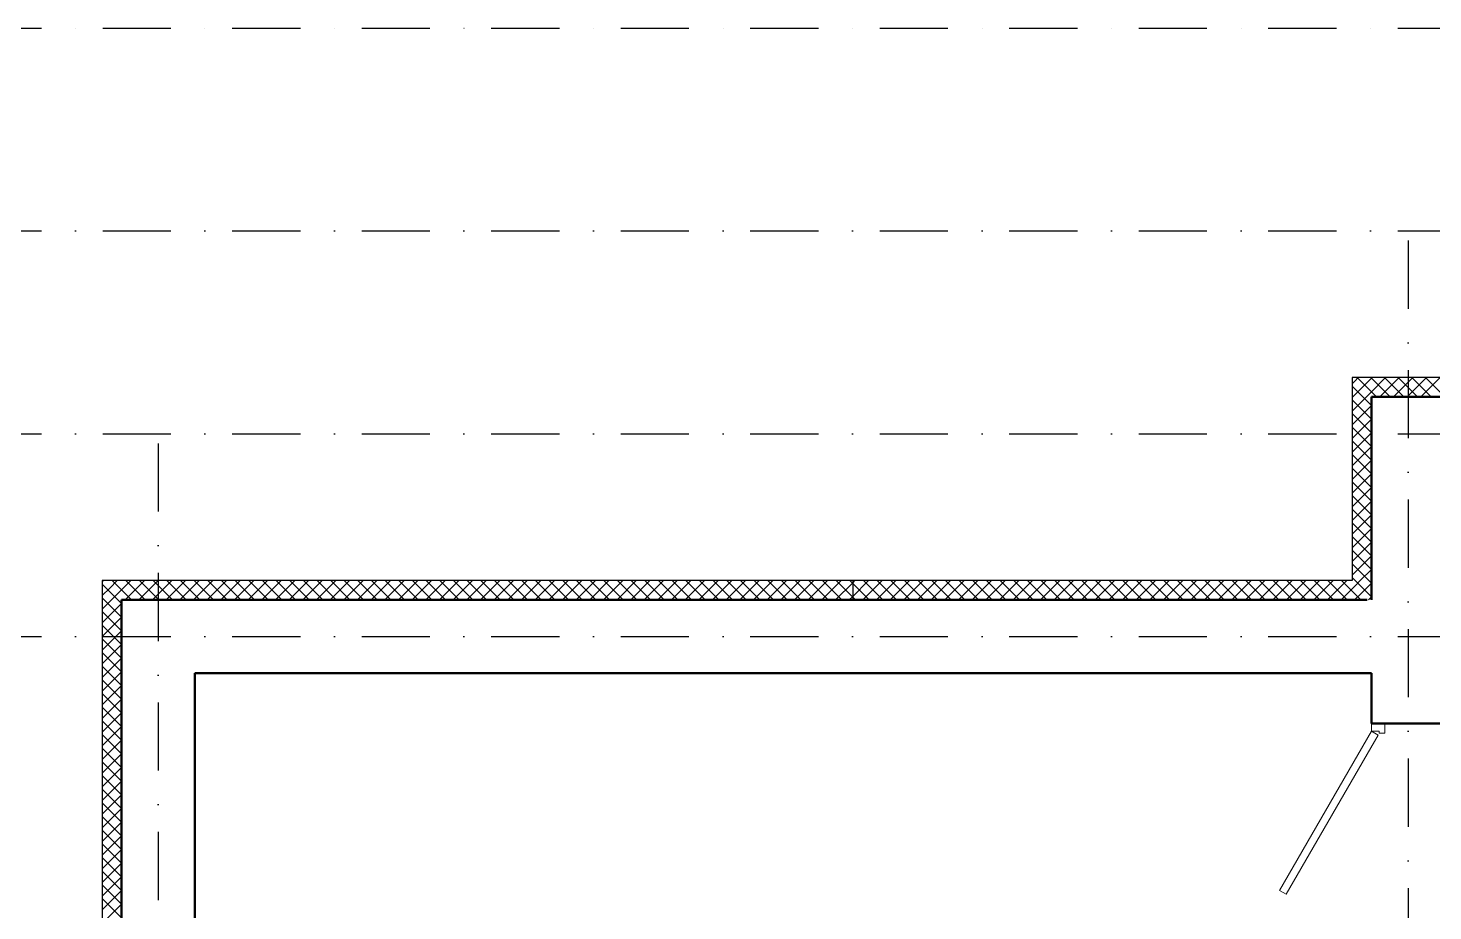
# Model space of a CAD drawing. Extents: x -1560602 to 321118, y -2308202 to -430103.
# Drawn here: x -1541989 to -1534718, y -2274914 to -2270344 of the extents above; entities that cross this region are included whole.
import ezdxf

# ---------------------------------------------------------------- set-up
doc = ezdxf.new("R2010")
doc.units = 0
doc.header["$MEASUREMENT"] = 0
doc.linetypes.add('Dot & Dashed', pattern=[670.277762, 352.777767, -176.388884, 0, -141.111112])
doc.linetypes.add('Штрихпунктирная', pattern=[0.670278, 0.352778, -0.176389, 0, -0.141111])
doc.layers.add('Двери', color=4, linetype='CONTINUOUS', lineweight=15)
doc.layers.add('стены', color=5, linetype='CONTINUOUS', lineweight=50)
doc.layers.add('Оси', color=253, linetype='Dot & Dashed')
doc.layers.add('Утеплитель', color=6, linetype='CONTINUOUS')

msp = doc.modelspace()

# ---------------------------------------------------------------- linework, layer by layer
at = {"layer": 'Двери', "color": 0, "linetype": 'Continuous'}
for p, q in [((-1535035.7, -2273983.6), (-1535511.7, -2274808)), ((-1535035.7, -2273943.6), (-1535035.7, -2273983.6)), ((-1535035.7, -2273983.6), (-1534995.7, -2273983.6)), ((-1535001.1, -2274003.6), (-1535035.7, -2273983.6)), ((-1534995.7, -2273983.6), (-1534995.7, -2273993.6)), ((-1534995.7, -2273993.6), (-1534965.7, -2273993.6)), ((-1534965.7, -2273993.6), (-1534965.7, -2273943.6)), ((-1535477.1, -2274828), (-1535001.1, -2274003.6)), ((-1535511.7, -2274808), (-1535477.1, -2274828))]:
    msp.add_line(p, q, dxfattribs=at)
at = {"layer": 'Оси', "color": 0, "linetype": 'Штрихпунктирная', "lineweight": -3, "ltscale": 1000}
for p, q in [((-1556351.1, -2270343.9), (-1508285.7, -2270343.9)), ((-1556351.1, -2271393.9), (-1496895.7, -2271393.9)), ((-1534845.7, -2271443.9), (-1534845.7, -2295548.9)), ((-1556351.1, -2272443.9), (-1496895.7, -2272443.9)), ((-1541315.7, -2272493.9), (-1541315.7, -2295548.9)), ((-1556351.1, -2273493.9), (-1496895.7, -2273493.9))]:
    msp.add_line(p, q, dxfattribs=at)
at = {"layer": 'стены', "color": 0, "linetype": 'Continuous'}
for p, q in [((-1535035.7, -2272253.5), (-1535035.7, -2273303.6)), ((-1534190.7, -2272253.5), (-1535035.7, -2272253.5)), ((-1537720.7, -2273303.6), (-1541505.7, -2273303.6)), ((-1541505.7, -2273303.6), (-1541505.7, -2275763.7)), ((-1535057.1, -2273303.6), (-1537720.7, -2273303.6)), ((-1541125.7, -2273683.6), (-1537715.8, -2273683.6)), ((-1541125.7, -2275763.7), (-1541125.7, -2273683.6)), ((-1537715.8, -2273683.6), (-1535035.7, -2273683.6)), ((-1535035.7, -2273683.6), (-1535035.7, -2273943.6)), ((-1534655.7, -2273943.6), (-1535035.7, -2273943.6))]:
    msp.add_line(p, q, dxfattribs=at)
at = {"layer": 'Утеплитель', "color": 0, "linetype": 'Continuous'}
for p, q in [((-1535135.7, -2272153.5), (-1535135.7, -2273203.6)), ((-1534190.7, -2272153.5), (-1535135.7, -2272153.5)), ((-1535135.7, -2272185.5), (-1535121.7, -2272171.4)), ((-1535121.7, -2272171.4), (-1535103.8, -2272153.5)), ((-1535035.7, -2272226.8), (-1535109, -2272153.5)), ((-1535090.5, -2272211), (-1535035.7, -2272156.2)), ((-1535035.7, -2272156.1), (-1535038.3, -2272153.5)), ((-1535035.7, -2272156.2), (-1535033.1, -2272153.5)), ((-1535035.7, -2272226.9), (-1534962.4, -2272153.5)), ((-1534938.3, -2272253.5), (-1535035.7, -2272156.1)), ((-1534991.7, -2272253.5), (-1534891.7, -2272153.5)), ((-1534867.6, -2272253.5), (-1534967.6, -2272153.5)), ((-1534921, -2272253.5), (-1534821, -2272153.5)), ((-1534796.9, -2272253.5), (-1534896.9, -2272153.5)), ((-1534850.3, -2272253.5), (-1534750.3, -2272153.5)), ((-1534726.2, -2272253.5), (-1534826.2, -2272153.5)), ((-1534779.5, -2272253.5), (-1534679.5, -2272153.5)), ((-1534655.5, -2272253.5), (-1534755.5, -2272153.5)), ((-1535035.7, -2272297.6), (-1535135.7, -2272197.6)), ((-1535135.7, -2272256.2), (-1535090.5, -2272211)), ((-1535135.7, -2272326.9), (-1535059.4, -2272250.6)), ((-1535059.4, -2272250.6), (-1535035.7, -2272226.9)), ((-1535009, -2272253.5), (-1535035.7, -2272226.8)), ((-1535035.7, -2272368.3), (-1535135.7, -2272268.3)), ((-1535135.7, -2272397.6), (-1535035.7, -2272297.6)), ((-1535035.7, -2272439), (-1535135.7, -2272339)), ((-1535135.7, -2272468.3), (-1535035.7, -2272368.3)), ((-1535035.7, -2272509.7), (-1535135.7, -2272409.7)), ((-1535135.7, -2272539), (-1535035.7, -2272439)), ((-1535035.7, -2272580.4), (-1535135.7, -2272480.4)), ((-1535135.7, -2272609.7), (-1535035.7, -2272509.7)), ((-1535035.7, -2272651.1), (-1535135.7, -2272551.1)), ((-1535135.7, -2272680.4), (-1535035.7, -2272580.4)), ((-1535035.7, -2272721.8), (-1535135.7, -2272621.8)), ((-1535135.7, -2272751.2), (-1535035.7, -2272651.2)), ((-1535035.7, -2272792.5), (-1535135.7, -2272692.5)), ((-1535135.7, -2272821.9), (-1535035.7, -2272721.9)), ((-1535035.7, -2272863.2), (-1535135.7, -2272763.2)), ((-1535135.7, -2272892.6), (-1535035.7, -2272792.6)), ((-1535035.7, -2272933.9), (-1535135.7, -2272833.9)), ((-1535135.7, -2272963.3), (-1535035.7, -2272863.3)), ((-1535035.7, -2273004.7), (-1535135.7, -2272904.7)), ((-1535135.7, -2273034), (-1535035.7, -2272934)), ((-1535035.7, -2273075.4), (-1535135.7, -2272975.4)), ((-1535135.7, -2273104.7), (-1535035.7, -2273004.7)), ((-1535035.7, -2273146.1), (-1535135.7, -2273046.1)), ((-1535135.7, -2273175.4), (-1535035.7, -2273075.4)), ((-1535049, -2273203.6), (-1535135.7, -2273116.8)), ((-1535119.7, -2273203.6), (-1535135.7, -2273187.5)), ((-1535093.2, -2273203.6), (-1535035.7, -2273146.1)), ((-1537720.7, -2273203.6), (-1541605.7, -2273203.6)), ((-1541605.7, -2273203.6), (-1541605.7, -2275763.7)), ((-1541605.7, -2273210.8), (-1541602.1, -2273207.2)), ((-1541505.7, -2273322.9), (-1541605.7, -2273222.9)), ((-1541605.7, -2273281.5), (-1541566.8, -2273242.5)), ((-1541602.1, -2273207.2), (-1541598.5, -2273203.6)), ((-1541566.8, -2273242.5), (-1541527.8, -2273203.6)), ((-1541454.4, -2273303.6), (-1541554.4, -2273203.6)), ((-1541531.4, -2273277.9), (-1541457.1, -2273203.6)), ((-1541486.4, -2273303.6), (-1541386.4, -2273203.6)), ((-1541383.6, -2273303.6), (-1541483.6, -2273203.6)), ((-1541415.7, -2273303.6), (-1541315.7, -2273203.6)), ((-1541312.9, -2273303.6), (-1541412.9, -2273203.6)), ((-1541345, -2273303.6), (-1541245, -2273203.6)), ((-1541242.2, -2273303.6), (-1541342.2, -2273203.6)), ((-1541274.3, -2273303.6), (-1541174.3, -2273203.6)), ((-1541171.5, -2273303.6), (-1541271.5, -2273203.6)), ((-1541203.6, -2273303.6), (-1541103.6, -2273203.6)), ((-1541100.8, -2273303.6), (-1541200.8, -2273203.6)), ((-1541132.9, -2273303.6), (-1541032.9, -2273203.6)), ((-1541030.1, -2273303.6), (-1541130.1, -2273203.6)), ((-1541062.2, -2273303.6), (-1540962.2, -2273203.6)), ((-1540959.4, -2273303.6), (-1541059.4, -2273203.6)), ((-1540991.4, -2273303.6), (-1540891.4, -2273203.6)), ((-1540888.7, -2273303.6), (-1540988.7, -2273203.6)), ((-1540920.7, -2273303.6), (-1540820.7, -2273203.6)), ((-1540818, -2273303.6), (-1540918, -2273203.6)), ((-1540850, -2273303.6), (-1540750, -2273203.6)), ((-1540747.3, -2273303.6), (-1540847.3, -2273203.6)), ((-1540779.3, -2273303.6), (-1540679.3, -2273203.6)), ((-1540676.5, -2273303.6), (-1540776.5, -2273203.6)), ((-1540708.6, -2273303.6), (-1540608.6, -2273203.6)), ((-1540605.8, -2273303.6), (-1540705.8, -2273203.6)), ((-1540637.9, -2273303.6), (-1540537.9, -2273203.6)), ((-1540535.1, -2273303.6), (-1540635.1, -2273203.6)), ((-1540567.2, -2273303.6), (-1540467.2, -2273203.6)), ((-1540464.4, -2273303.6), (-1540564.4, -2273203.6)), ((-1540496.5, -2273303.6), (-1540396.5, -2273203.6)), ((-1540393.7, -2273303.6), (-1540493.7, -2273203.6)), ((-1540425.8, -2273303.6), (-1540325.8, -2273203.6)), ((-1540323, -2273303.6), (-1540423, -2273203.6)), ((-1540355, -2273303.6), (-1540255, -2273203.6)), ((-1540252.3, -2273303.6), (-1540352.3, -2273203.6)), ((-1540284.3, -2273303.6), (-1540184.3, -2273203.6)), ((-1540181.6, -2273303.6), (-1540281.6, -2273203.6)), ((-1540213.6, -2273303.6), (-1540113.6, -2273203.6)), ((-1540110.9, -2273303.6), (-1540210.9, -2273203.6)), ((-1540142.9, -2273303.6), (-1540042.9, -2273203.6)), ((-1540040.1, -2273303.6), (-1540140.1, -2273203.6)), ((-1540072.2, -2273303.6), (-1539972.2, -2273203.6)), ((-1539969.4, -2273303.6), (-1540069.4, -2273203.6)), ((-1540001.5, -2273303.6), (-1539901.5, -2273203.6)), ((-1539898.7, -2273303.6), (-1539998.7, -2273203.6)), ((-1539930.8, -2273303.6), (-1539830.8, -2273203.6)), ((-1539828, -2273303.6), (-1539928, -2273203.6)), ((-1539860.1, -2273303.6), (-1539760.1, -2273203.6)), ((-1539757.3, -2273303.6), (-1539857.3, -2273203.6)), ((-1539789.4, -2273303.6), (-1539689.4, -2273203.6)), ((-1539686.6, -2273303.6), (-1539786.6, -2273203.6)), ((-1539718.6, -2273303.6), (-1539618.6, -2273203.6)), ((-1539615.9, -2273303.6), (-1539715.9, -2273203.6)), ((-1539647.9, -2273303.6), (-1539547.9, -2273203.6)), ((-1539545.2, -2273303.6), (-1539645.2, -2273203.6)), ((-1539577.2, -2273303.6), (-1539477.2, -2273203.6)), ((-1539474.5, -2273303.6), (-1539574.5, -2273203.6)), ((-1539506.5, -2273303.6), (-1539406.5, -2273203.6)), ((-1539403.8, -2273303.6), (-1539503.8, -2273203.6)), ((-1539435.8, -2273303.6), (-1539335.8, -2273203.6)), ((-1539333, -2273303.6), (-1539433, -2273203.6)), ((-1539365.1, -2273303.6), (-1539265.1, -2273203.6)), ((-1539262.3, -2273303.6), (-1539362.3, -2273203.6)), ((-1539294.4, -2273303.6), (-1539194.4, -2273203.6)), ((-1539191.6, -2273303.6), (-1539291.6, -2273203.6)), ((-1539223.7, -2273303.6), (-1539123.7, -2273203.6)), ((-1539120.9, -2273303.6), (-1539220.9, -2273203.6)), ((-1539153, -2273303.6), (-1539053, -2273203.6)), ((-1539050.2, -2273303.6), (-1539150.2, -2273203.6)), ((-1539082.3, -2273303.6), (-1538982.3, -2273203.6)), ((-1538979.5, -2273303.6), (-1539079.5, -2273203.6)), ((-1539011.5, -2273303.6), (-1538911.5, -2273203.6)), ((-1538908.8, -2273303.6), (-1539008.8, -2273203.6)), ((-1538940.8, -2273303.6), (-1538840.8, -2273203.6)), ((-1538838.1, -2273303.6), (-1538938.1, -2273203.6)), ((-1538870.1, -2273303.6), (-1538770.1, -2273203.6)), ((-1538767.4, -2273303.6), (-1538867.4, -2273203.6)), ((-1538799.4, -2273303.6), (-1538699.4, -2273203.6)), ((-1538696.6, -2273303.6), (-1538796.6, -2273203.6)), ((-1538728.7, -2273303.6), (-1538628.7, -2273203.6)), ((-1538625.9, -2273303.6), (-1538725.9, -2273203.6)), ((-1538658, -2273303.6), (-1538558, -2273203.6)), ((-1538555.2, -2273303.6), (-1538655.2, -2273203.6)), ((-1538587.3, -2273303.6), (-1538487.3, -2273203.6)), ((-1538484.5, -2273303.6), (-1538584.5, -2273203.6)), ((-1538516.6, -2273303.6), (-1538416.6, -2273203.6)), ((-1538413.8, -2273303.6), (-1538513.8, -2273203.6)), ((-1538445.9, -2273303.6), (-1538345.9, -2273203.6)), ((-1538343.1, -2273303.6), (-1538443.1, -2273203.6)), ((-1538375.1, -2273303.6), (-1538275.1, -2273203.6)), ((-1538272.4, -2273303.6), (-1538372.4, -2273203.6)), ((-1538304.4, -2273303.6), (-1538204.4, -2273203.6)), ((-1538201.7, -2273303.6), (-1538301.7, -2273203.6)), ((-1538233.7, -2273303.6), (-1538133.7, -2273203.6)), ((-1538131, -2273303.6), (-1538231, -2273203.6)), ((-1538163, -2273303.6), (-1538063, -2273203.6)), ((-1538060.2, -2273303.6), (-1538160.2, -2273203.6)), ((-1538092.3, -2273303.6), (-1537992.3, -2273203.6)), ((-1537989.5, -2273303.6), (-1538089.5, -2273203.6)), ((-1538021.6, -2273303.6), (-1537921.6, -2273203.6)), ((-1537918.8, -2273303.6), (-1538018.8, -2273203.6)), ((-1537950.9, -2273303.6), (-1537850.9, -2273203.6)), ((-1537848.1, -2273303.6), (-1537948.1, -2273203.6)), ((-1537880.2, -2273303.6), (-1537780.2, -2273203.6)), ((-1537777.4, -2273303.6), (-1537877.4, -2273203.6)), ((-1537809.5, -2273303.6), (-1537720.7, -2273214.8)), ((-1537720.7, -2273289.5), (-1537806.7, -2273203.6)), ((-1537720.7, -2273218.8), (-1537736, -2273203.6)), ((-1537720.7, -2273203.6), (-1537720.7, -2273303.6)), ((-1537720.7, -2273203.6), (-1537720.7, -2273303.6)), ((-1535135.7, -2273203.6), (-1537720.7, -2273203.6)), ((-1537720.7, -2273214.8), (-1537709.5, -2273203.6)), ((-1537720.7, -2273285.6), (-1537638.7, -2273203.6)), ((-1537636, -2273303.6), (-1537720.7, -2273218.8)), ((-1537668, -2273303.6), (-1537568, -2273203.6)), ((-1537565.3, -2273303.6), (-1537665.3, -2273203.6)), ((-1537597.3, -2273303.6), (-1537497.3, -2273203.6)), ((-1537494.6, -2273303.6), (-1537594.6, -2273203.6)), ((-1537526.6, -2273303.6), (-1537426.6, -2273203.6)), ((-1537423.9, -2273303.6), (-1537523.9, -2273203.6)), ((-1537455.9, -2273303.6), (-1537355.9, -2273203.6)), ((-1537353.1, -2273303.6), (-1537453.1, -2273203.6)), ((-1537385.2, -2273303.6), (-1537285.2, -2273203.6)), ((-1537282.4, -2273303.6), (-1537382.4, -2273203.6)), ((-1537314.5, -2273303.6), (-1537214.5, -2273203.6)), ((-1537211.7, -2273303.6), (-1537311.7, -2273203.6)), ((-1537243.8, -2273303.6), (-1537143.8, -2273203.6)), ((-1537141, -2273303.6), (-1537241, -2273203.6)), ((-1537173.1, -2273303.6), (-1537073.1, -2273203.6)), ((-1537070.3, -2273303.6), (-1537170.3, -2273203.6)), ((-1537102.4, -2273303.6), (-1537002.4, -2273203.6)), ((-1536999.6, -2273303.6), (-1537099.6, -2273203.6)), ((-1537031.6, -2273303.6), (-1536931.6, -2273203.6)), ((-1536928.9, -2273303.6), (-1537028.9, -2273203.6)), ((-1536960.9, -2273303.6), (-1536860.9, -2273203.6)), ((-1536858.2, -2273303.6), (-1536958.2, -2273203.6)), ((-1536890.2, -2273303.6), (-1536790.2, -2273203.6)), ((-1536787.5, -2273303.6), (-1536887.5, -2273203.6)), ((-1536819.5, -2273303.6), (-1536719.5, -2273203.6)), ((-1536716.7, -2273303.6), (-1536816.7, -2273203.6)), ((-1536748.8, -2273303.6), (-1536648.8, -2273203.6)), ((-1536646, -2273303.6), (-1536746, -2273203.6)), ((-1536678.1, -2273303.6), (-1536578.1, -2273203.6)), ((-1536575.3, -2273303.6), (-1536675.3, -2273203.6)), ((-1536607.4, -2273303.6), (-1536507.4, -2273203.6)), ((-1536504.6, -2273303.6), (-1536604.6, -2273203.6)), ((-1536536.7, -2273303.6), (-1536436.7, -2273203.6)), ((-1536433.9, -2273303.6), (-1536533.9, -2273203.6)), ((-1536466, -2273303.6), (-1536366, -2273203.6)), ((-1536363.2, -2273303.6), (-1536463.2, -2273203.6)), ((-1536395.2, -2273303.6), (-1536295.2, -2273203.6)), ((-1536292.5, -2273303.6), (-1536392.5, -2273203.6)), ((-1536324.5, -2273303.6), (-1536224.5, -2273203.6)), ((-1536221.8, -2273303.6), (-1536321.8, -2273203.6)), ((-1536253.8, -2273303.6), (-1536153.8, -2273203.6)), ((-1536151.1, -2273303.6), (-1536251.1, -2273203.6)), ((-1536183.1, -2273303.6), (-1536083.1, -2273203.6)), ((-1536080.3, -2273303.6), (-1536180.3, -2273203.6)), ((-1536112.4, -2273303.6), (-1536012.4, -2273203.6)), ((-1536009.6, -2273303.6), (-1536109.6, -2273203.6)), ((-1536041.7, -2273303.6), (-1535941.7, -2273203.6)), ((-1535938.9, -2273303.6), (-1536038.9, -2273203.6)), ((-1535971, -2273303.6), (-1535871, -2273203.6)), ((-1535868.2, -2273303.6), (-1535968.2, -2273203.6)), ((-1535900.3, -2273303.6), (-1535800.3, -2273203.6)), ((-1535797.5, -2273303.6), (-1535897.5, -2273203.6)), ((-1535829.6, -2273303.6), (-1535729.6, -2273203.6)), ((-1535726.8, -2273303.6), (-1535826.8, -2273203.6)), ((-1535758.9, -2273303.6), (-1535658.9, -2273203.6)), ((-1535656.1, -2273303.6), (-1535756.1, -2273203.6)), ((-1535688.1, -2273303.6), (-1535588.1, -2273203.6)), ((-1535585.4, -2273303.6), (-1535685.4, -2273203.6)), ((-1535617.4, -2273303.6), (-1535517.4, -2273203.6)), ((-1535514.7, -2273303.6), (-1535614.7, -2273203.6)), ((-1535546.7, -2273303.6), (-1535446.7, -2273203.6)), ((-1535444, -2273303.6), (-1535544, -2273203.6)), ((-1535476, -2273303.6), (-1535376, -2273203.6)), ((-1535373.2, -2273303.6), (-1535473.2, -2273203.6)), ((-1535405.3, -2273303.6), (-1535305.3, -2273203.6)), ((-1535302.5, -2273303.6), (-1535402.5, -2273203.6)), ((-1535334.6, -2273303.6), (-1535234.6, -2273203.6)), ((-1535231.8, -2273303.6), (-1535331.8, -2273203.6)), ((-1535263.9, -2273303.6), (-1535163.9, -2273203.6)), ((-1535161.1, -2273303.6), (-1535261.1, -2273203.6)), ((-1535193.2, -2273303.6), (-1535135.7, -2273246.1)), ((-1535135.7, -2273258.2), (-1535190.4, -2273203.6)), ((-1535135.7, -2273246.1), (-1535117, -2273227.4)), ((-1535090.4, -2273303.6), (-1535135.7, -2273258.2)), ((-1535122.5, -2273303.6), (-1535085.9, -2273267)), ((-1535035.7, -2273287.5), (-1535119.7, -2273203.6)), ((-1535117, -2273227.4), (-1535093.2, -2273203.6)), ((-1535085.9, -2273267), (-1535035.7, -2273216.8)), ((-1535035.7, -2273216.8), (-1535049, -2273203.6)), ((-1541605.7, -2273352.2), (-1541531.4, -2273277.9)), ((-1541505.7, -2273393.6), (-1541605.7, -2273293.6)), ((-1541605.7, -2273422.9), (-1541505.7, -2273322.9)), ((-1537738.7, -2273303.6), (-1537720.7, -2273285.6)), ((-1537706.7, -2273303.6), (-1537720.7, -2273289.5)), ((-1535051.7, -2273303.6), (-1535035.7, -2273287.6)), ((-1541505.7, -2273464.3), (-1541605.7, -2273364.3)), ((-1541605.7, -2273493.6), (-1541505.7, -2273393.6)), ((-1541505.7, -2273535), (-1541605.7, -2273435)), ((-1541605.7, -2273564.3), (-1541505.7, -2273464.3)), ((-1541505.7, -2273605.7), (-1541605.7, -2273505.7)), ((-1541605.7, -2273635), (-1541505.7, -2273535)), ((-1541505.7, -2273676.4), (-1541605.7, -2273576.4)), ((-1541605.7, -2273705.7), (-1541505.7, -2273605.7)), ((-1541505.7, -2273747.1), (-1541605.7, -2273647.1)), ((-1541605.7, -2273776.4), (-1541505.7, -2273676.4)), ((-1541505.7, -2273817.9), (-1541605.7, -2273717.9)), ((-1541605.7, -2273847.1), (-1541505.7, -2273747.1)), ((-1541505.7, -2273888.6), (-1541605.7, -2273788.6)), ((-1541605.7, -2273917.9), (-1541505.7, -2273817.9)), ((-1541505.7, -2273959.3), (-1541605.7, -2273859.3)), ((-1541605.7, -2273988.6), (-1541505.7, -2273888.6)), ((-1541505.7, -2274030), (-1541605.7, -2273930)), ((-1541605.7, -2274059.3), (-1541505.7, -2273959.3)), ((-1541505.7, -2274100.7), (-1541605.7, -2274000.7)), ((-1541605.7, -2274130), (-1541505.7, -2274030)), ((-1541505.7, -2274171.4), (-1541605.7, -2274071.4)), ((-1541605.7, -2274200.7), (-1541505.7, -2274100.7)), ((-1541505.7, -2274242.1), (-1541605.7, -2274142.1)), ((-1541605.7, -2274271.4), (-1541505.7, -2274171.4)), ((-1541505.7, -2274312.8), (-1541605.7, -2274212.8)), ((-1541605.7, -2274342.1), (-1541505.7, -2274242.1)), ((-1541505.7, -2274383.5), (-1541605.7, -2274283.5)), ((-1541605.7, -2274412.8), (-1541505.7, -2274312.8)), ((-1541505.7, -2274454.3), (-1541605.7, -2274354.3)), ((-1541605.7, -2274483.5), (-1541505.7, -2274383.5)), ((-1541505.7, -2274525), (-1541605.7, -2274425)), ((-1541605.7, -2274554.3), (-1541505.7, -2274454.3)), ((-1541505.7, -2274595.7), (-1541605.7, -2274495.7)), ((-1541605.7, -2274625), (-1541505.7, -2274525)), ((-1541505.7, -2274666.4), (-1541605.7, -2274566.4)), ((-1541605.7, -2274695.7), (-1541505.7, -2274595.7)), ((-1541505.7, -2274737.1), (-1541605.7, -2274637.1)), ((-1541605.7, -2274766.4), (-1541505.7, -2274666.4)), ((-1541505.7, -2274807.8), (-1541605.7, -2274707.8)), ((-1541605.7, -2274837.1), (-1541505.7, -2274737.1)), ((-1541505.7, -2274878.5), (-1541605.7, -2274778.5)), ((-1541605.7, -2274907.8), (-1541505.7, -2274807.8)), ((-1541505.7, -2274949.2), (-1541605.7, -2274849.2)), ((-1541605.7, -2274978.5), (-1541505.7, -2274878.5))]:
    msp.add_line(p, q, dxfattribs=at)

doc.saveas('drawing.dxf')
